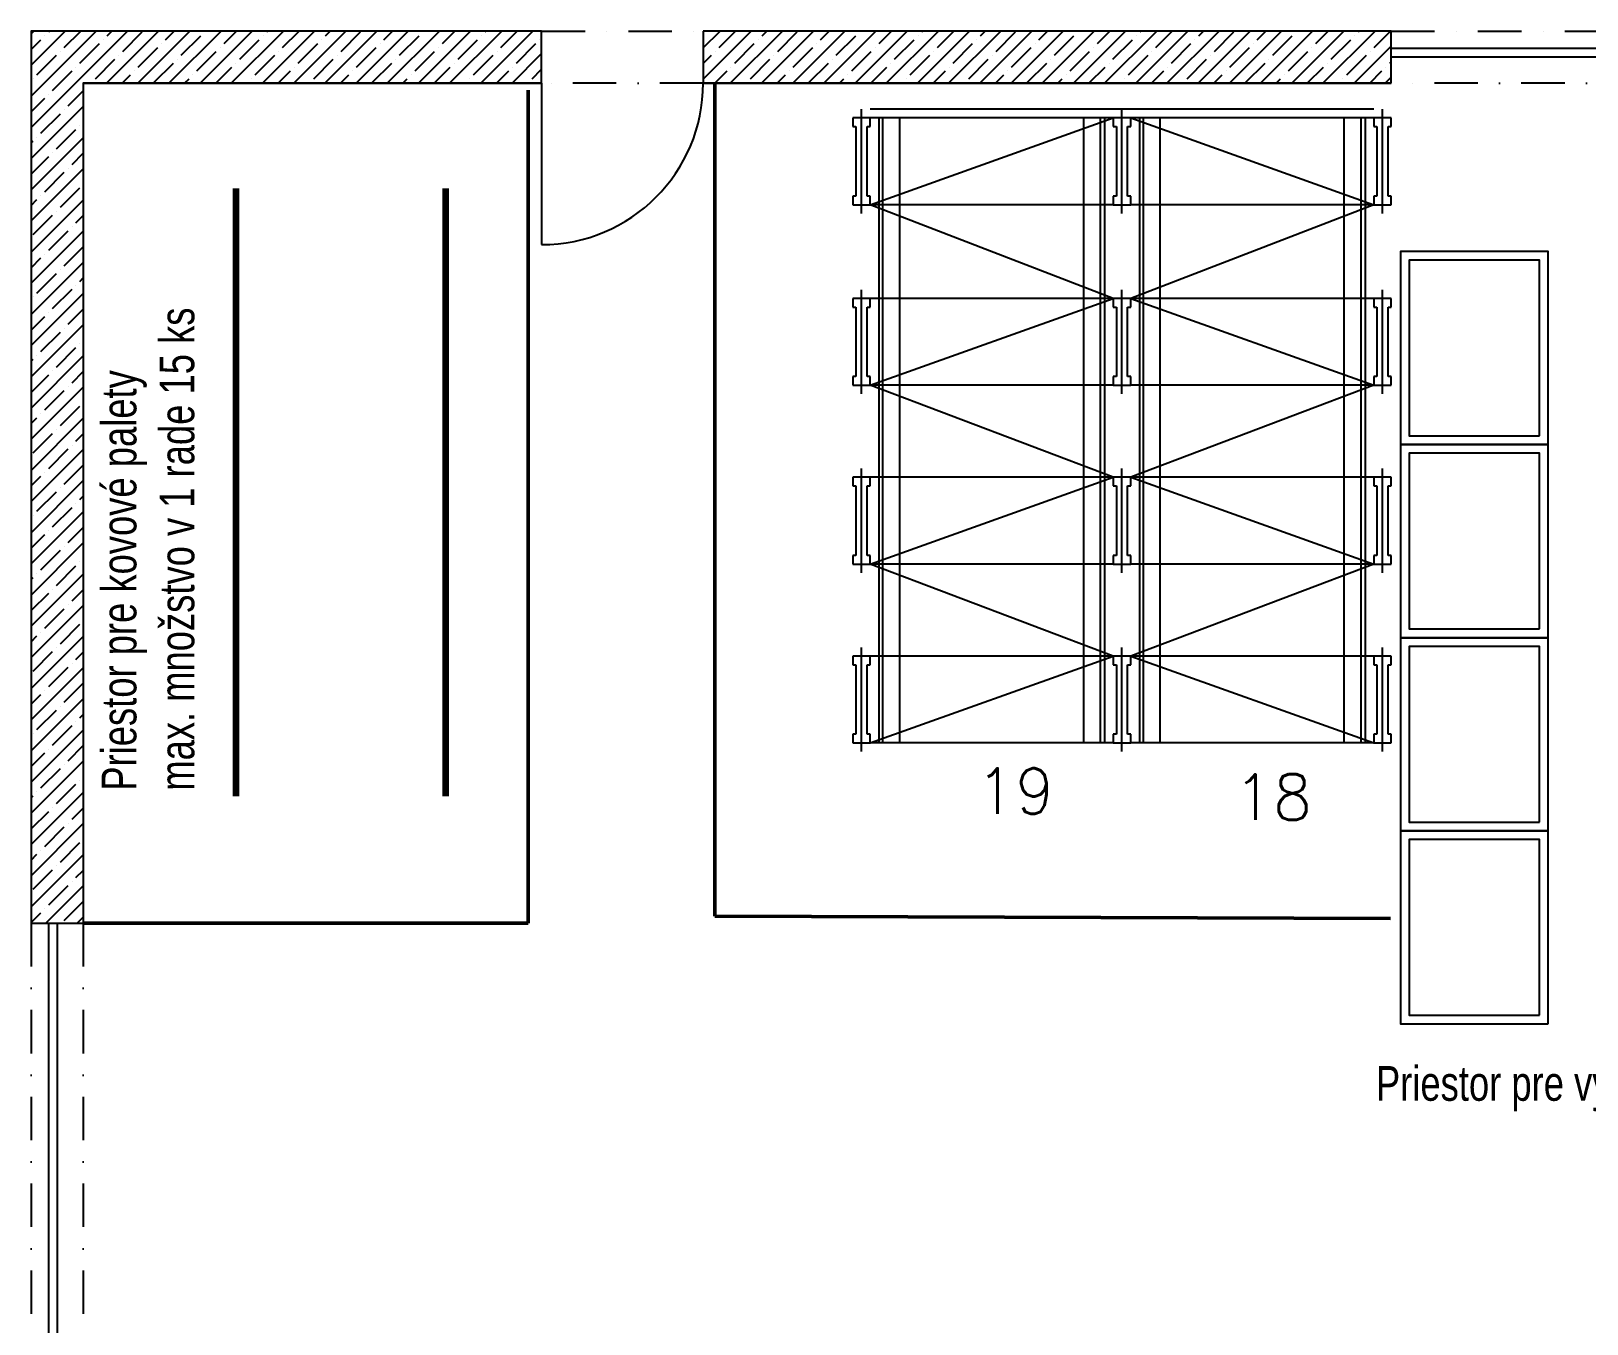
# Model space of a CAD drawing. Header units: millimetres. Extents: x -83 to 24392, y -301 to 14594.
# Drawn here: x -83 to 8876, y 7146 to 14594 of the extents above; entities that cross this region are included whole.
import ezdxf

# ---------------------------------------------------------------- set-up
doc = ezdxf.new("R2010")
doc.units = ezdxf.units.MM
doc.header["$LTSCALE"] = 0.5
doc.linetypes.add('MITTE', pattern=[2, 1.25, -0.25, 0.25, -0.25])
doc.linetypes.add('STRICHPUNKT', pattern=[1, 0.5, -0.25, 0, -0.25])
for name, color, linetype in [('ACHSEN', 2, 'MITTE'), ('DUENN', 3, 'Continuous'), ('P-2AA96A6E', 7, 'Continuous'), ('UMRISS035', 1, 'Continuous'), ('UMRISS050', 7, 'Continuous'), ('Z-SCHIENE', 2, 'Continuous')]:
    doc.layers.add(name, color=color, linetype=linetype)
doc.styles.get("Standard").update_dxf_attribs({"font": 'romans.shx', "width": 0.75})

# ---------------------------------------------------------------- blocks, each defined once
blk = doc.blocks.new('sklad OK')
at = {"color": 0}
for p, q in [((295.2269, 254.6219), (295.2429, 254.6379)), ((295.2269, 254.4423), (295.4225, 254.6379)), ((295.2269, 254.2627), (295.6021, 254.6379)), ((295.2269, 254.0831), (295.7817, 254.6379)), ((295.328, 254.6331), (295.3327, 254.6379)), ((295.4178, 254.5433), (295.5123, 254.6379)), ((295.6613, 254.3379), (295.9613, 254.6379)), ((295.6647, 254.6107), (295.6919, 254.6379)), ((295.7545, 254.5209), (295.8668, 254.6331)), ((295.8409, 254.3379), (296.1409, 254.6379)), ((296.0015, 254.5882), (296.0511, 254.6379)), ((296.0205, 254.3379), (296.3205, 254.6379)), ((296.2001, 254.3379), (296.5001, 254.6379)), ((296.226, 254.6331), (296.226, 254.6331)), ((296.3382, 254.5658), (296.4103, 254.6379)), ((296.3798, 254.3379), (296.6798, 254.6379)), ((296.5594, 254.3379), (296.8594, 254.6379)), ((296.5852, 254.6331), (296.59, 254.6379)), ((296.675, 254.5433), (296.7696, 254.6379)), ((296.739, 254.3379), (297.039, 254.6379)), ((296.9186, 254.3379), (297.2186, 254.6379)), ((296.922, 254.6107), (296.9492, 254.6379)), ((297.0118, 254.5209), (297.124, 254.6331)), ((297.0982, 254.3379), (297.3982, 254.6379)), ((297.2587, 254.5882), (297.3084, 254.6379)), ((297.2778, 254.3379), (297.5778, 254.6379)), ((297.4574, 254.3379), (297.7574, 254.6379)), ((297.4832, 254.6331), (297.4832, 254.6331)), ((297.5955, 254.5658), (297.6676, 254.6379)), ((297.637, 254.3379), (297.937, 254.6379)), ((297.8166, 254.3379), (298.1166, 254.6379)), ((297.8424, 254.6331), (297.8472, 254.6379)), ((297.9322, 254.5433), (298.0268, 254.6379)), ((298.1669, 254.3379), (298.1669, 254.6379)), ((299.0969, 254.6379), (299.0969, 254.3379)), ((299.0969, 254.5406), (299.1942, 254.6379)), ((299.0969, 254.361), (299.3738, 254.6379)), ((299.0997, 254.6331), (299.1044, 254.6379)), ((299.1895, 254.5433), (299.284, 254.6379)), ((299.2534, 254.3379), (299.5534, 254.6379)), ((299.433, 254.3379), (299.733, 254.6379)), ((299.4364, 254.6107), (299.4636, 254.6379)), ((299.5262, 254.5209), (299.6385, 254.6331)), ((299.6126, 254.3379), (299.9126, 254.6379)), ((299.7732, 254.5882), (299.8228, 254.6379)), ((299.7922, 254.3379), (300.0922, 254.6379)), ((299.9719, 254.3379), (300.2719, 254.6379)), ((299.9977, 254.6331), (299.9977, 254.6331)), ((300.11, 254.5658), (300.1821, 254.6379)), ((300.1515, 254.3379), (300.4515, 254.6379)), ((300.3311, 254.3379), (300.6311, 254.6379)), ((300.3569, 254.6331), (300.3617, 254.6379)), ((300.4467, 254.5433), (300.5413, 254.6379)), ((300.5107, 254.3379), (300.8107, 254.6379)), ((300.6903, 254.3379), (300.9903, 254.6379)), ((300.6937, 254.6107), (300.7209, 254.6379)), ((300.7835, 254.5209), (300.8957, 254.6331)), ((300.8699, 254.3379), (301.1699, 254.6379)), ((301.0304, 254.5882), (301.0801, 254.6379)), ((301.0495, 254.3379), (301.3495, 254.6379)), ((301.2291, 254.3379), (301.5291, 254.6379)), ((301.2549, 254.6331), (301.2549, 254.6331)), ((301.3672, 254.5658), (301.4393, 254.6379)), ((301.4087, 254.3379), (301.7087, 254.6379)), ((301.5883, 254.3379), (301.8883, 254.6379)), ((301.6141, 254.6331), (301.6189, 254.6379)), ((301.704, 254.5433), (301.7985, 254.6379)), ((301.7679, 254.3379), (302.0679, 254.6379)), ((301.9475, 254.3379), (302.2475, 254.6379)), ((301.9509, 254.6107), (301.9781, 254.6379)), ((302.0407, 254.5209), (302.153, 254.6331)), ((302.1271, 254.3379), (302.4271, 254.6379)), ((302.2877, 254.5882), (302.3373, 254.6379)), ((302.3067, 254.3379), (302.6067, 254.6379)), ((302.4863, 254.3379), (302.7863, 254.6379)), ((302.5122, 254.6331), (302.5122, 254.6331)), ((302.6244, 254.5658), (302.6965, 254.6379)), ((302.6659, 254.3379), (302.9659, 254.6379)), ((302.8714, 254.6331), (302.8761, 254.6379)), ((302.9612, 254.5433), (303.0557, 254.6379)), ((303.0589, 254.3379), (303.0589, 254.6379)), ((295.2269, 254.5321), (295.2831, 254.5882)), ((295.3055, 254.6107), (295.3055, 254.6107)), ((295.5076, 254.4535), (295.6198, 254.5658)), ((295.6423, 254.5882), (295.6423, 254.5882)), ((295.8443, 254.4311), (295.9566, 254.5433)), ((295.979, 254.5658), (295.979, 254.5658)), ((296.0913, 254.4984), (296.2035, 254.6107)), ((296.3158, 254.5433), (296.3158, 254.5433)), ((296.4281, 254.476), (296.5403, 254.5882)), ((296.5628, 254.6107), (296.5628, 254.6107)), ((296.7648, 254.4535), (296.8771, 254.5658)), ((296.8995, 254.5882), (296.8995, 254.5882)), ((297.1016, 254.4311), (297.2138, 254.5433)), ((297.2363, 254.5658), (297.2363, 254.5658)), ((297.3485, 254.4984), (297.4608, 254.6107)), ((297.573, 254.5433), (297.573, 254.5433)), ((297.6853, 254.476), (297.7975, 254.5882)), ((297.82, 254.6107), (297.82, 254.6107)), ((298.022, 254.4535), (298.1343, 254.5658)), ((298.1567, 254.5882), (298.1567, 254.5882)), ((299.2793, 254.4535), (299.3915, 254.5658)), ((299.414, 254.5882), (299.414, 254.5882)), ((299.616, 254.4311), (299.7283, 254.5433)), ((299.7507, 254.5658), (299.7507, 254.5658)), ((299.863, 254.4984), (299.9753, 254.6107)), ((300.0875, 254.5433), (300.0875, 254.5433)), ((300.1998, 254.476), (300.312, 254.5882)), ((300.3345, 254.6107), (300.3345, 254.6107)), ((300.5365, 254.4535), (300.6488, 254.5658)), ((300.6712, 254.5882), (300.6712, 254.5882)), ((300.8733, 254.4311), (300.9855, 254.5433)), ((301.008, 254.5658), (301.008, 254.5658)), ((301.1202, 254.4984), (301.2325, 254.6107)), ((301.3447, 254.5433), (301.3447, 254.5433)), ((301.457, 254.476), (301.5692, 254.5882)), ((301.5917, 254.6107), (301.5917, 254.6107)), ((301.7938, 254.4535), (301.906, 254.5658)), ((301.9285, 254.5882), (301.9285, 254.5882)), ((302.1305, 254.4311), (302.2428, 254.5433)), ((302.2652, 254.5658), (302.2652, 254.5658)), ((302.3775, 254.4984), (302.4897, 254.6107)), ((302.602, 254.5433), (302.602, 254.5433)), ((302.7142, 254.476), (302.8265, 254.5882)), ((302.8455, 254.3379), (303.0589, 254.5513)), ((302.8489, 254.6107), (302.8489, 254.6107)), ((306.0589, 254.5379), (303.0589, 254.5379)), ((295.2606, 254.3862), (295.3729, 254.4984)), ((295.3953, 254.5209), (295.3953, 254.5209)), ((295.5974, 254.3637), (295.7096, 254.476)), ((295.7321, 254.4984), (295.7321, 254.4984)), ((295.9341, 254.3413), (296.0464, 254.4535)), ((296.0688, 254.476), (296.0688, 254.476)), ((296.1811, 254.4086), (296.2933, 254.5209)), ((296.4056, 254.4535), (296.4056, 254.4535)), ((296.5179, 254.3862), (296.6301, 254.4984)), ((296.6526, 254.5209), (296.6526, 254.5209)), ((296.8546, 254.3637), (296.9669, 254.476)), ((296.9893, 254.4984), (296.9893, 254.4984)), ((297.1914, 254.3413), (297.3036, 254.4535)), ((297.3261, 254.476), (297.3261, 254.476)), ((297.4383, 254.4086), (297.5506, 254.5209)), ((297.6628, 254.4535), (297.6628, 254.4535)), ((297.7751, 254.3862), (297.8873, 254.4984)), ((297.9098, 254.5209), (297.9098, 254.5209)), ((297.9962, 254.3379), (298.1669, 254.5086)), ((299.0969, 254.4508), (299.1446, 254.4984)), ((299.167, 254.5209), (299.167, 254.5209)), ((299.3691, 254.3637), (299.4813, 254.476)), ((299.5038, 254.4984), (299.5038, 254.4984)), ((299.7058, 254.3413), (299.8181, 254.4535)), ((299.8405, 254.476), (299.8405, 254.476)), ((299.9528, 254.4086), (300.0651, 254.5209)), ((300.1773, 254.4535), (300.1773, 254.4535)), ((300.2896, 254.3862), (300.4018, 254.4984)), ((300.4243, 254.5209), (300.4243, 254.5209)), ((300.6263, 254.3637), (300.7386, 254.476)), ((300.761, 254.4984), (300.761, 254.4984)), ((300.9631, 254.3413), (301.0753, 254.4535)), ((301.0978, 254.476), (301.0978, 254.476)), ((301.21, 254.4086), (301.3223, 254.5209)), ((301.4345, 254.4535), (301.4345, 254.4535)), ((301.5468, 254.3862), (301.659, 254.4984)), ((301.6815, 254.5209), (301.6815, 254.5209)), ((301.8836, 254.3637), (301.9958, 254.476)), ((302.0183, 254.4984), (302.0183, 254.4984)), ((302.2203, 254.3413), (302.3326, 254.4535)), ((302.355, 254.476), (302.355, 254.476)), ((302.4673, 254.4086), (302.5795, 254.5209)), ((302.6918, 254.4535), (302.6918, 254.4535)), ((302.804, 254.3862), (302.9163, 254.4984)), ((302.9387, 254.5209), (302.9387, 254.5209)), ((303.051, 254.4535), (303.0589, 254.4615)), ((306.0589, 254.4879), (303.0589, 254.4879)), ((295.2382, 254.3637), (295.2382, 254.3637)), ((295.3504, 254.2964), (295.4627, 254.4086)), ((295.4851, 254.4311), (295.4851, 254.4311)), ((295.7511, 254.3379), (295.7994, 254.3862)), ((295.8219, 254.4086), (295.8219, 254.4086)), ((296.1103, 254.3379), (296.1362, 254.3637)), ((296.1586, 254.3862), (296.1586, 254.3862)), ((296.29, 254.3379), (296.3831, 254.4311)), ((296.4954, 254.3637), (296.4954, 254.3637)), ((296.6492, 254.3379), (296.7199, 254.4086)), ((296.7424, 254.4311), (296.7424, 254.4311)), ((297.0084, 254.3379), (297.0567, 254.3862)), ((297.0791, 254.4086), (297.0791, 254.4086)), ((297.3676, 254.3379), (297.3934, 254.3637)), ((297.4159, 254.3862), (297.4159, 254.3862)), ((297.5472, 254.3379), (297.6404, 254.4311)), ((297.7526, 254.3637), (297.7526, 254.3637)), ((297.9064, 254.3379), (297.9771, 254.4086)), ((297.9996, 254.4311), (297.9996, 254.4311)), ((298.1118, 254.3637), (298.1669, 254.4188)), ((299.1636, 254.3379), (299.2344, 254.4086)), ((299.2568, 254.4311), (299.2568, 254.4311)), ((299.5228, 254.3379), (299.5711, 254.3862)), ((299.5936, 254.4086), (299.5936, 254.4086)), ((299.8821, 254.3379), (299.9079, 254.3637)), ((299.9304, 254.3862), (299.9304, 254.3862)), ((300.0617, 254.3379), (300.1549, 254.4311)), ((300.2671, 254.3637), (300.2671, 254.3637)), ((300.4209, 254.3379), (300.4916, 254.4086)), ((300.5141, 254.4311), (300.5141, 254.4311)), ((300.7801, 254.3379), (300.8284, 254.3862)), ((300.8508, 254.4086), (300.8508, 254.4086)), ((301.1393, 254.3379), (301.1651, 254.3637)), ((301.1876, 254.3862), (301.1876, 254.3862)), ((301.3189, 254.3379), (301.4121, 254.4311)), ((301.5243, 254.3637), (301.5243, 254.3637)), ((301.6781, 254.3379), (301.7489, 254.4086)), ((301.7713, 254.4311), (301.7713, 254.4311)), ((302.0373, 254.3379), (302.0856, 254.3862)), ((302.1081, 254.4086), (302.1081, 254.4086)), ((302.3965, 254.3379), (302.4224, 254.3637)), ((302.4448, 254.3862), (302.4448, 254.3862)), ((302.5761, 254.3379), (302.6693, 254.4311)), ((302.7816, 254.3637), (302.7816, 254.3637)), ((302.9353, 254.3379), (303.0061, 254.4086)), ((303.0251, 254.3379), (303.0589, 254.3717)), ((303.0285, 254.4311), (303.0285, 254.4311)), ((295.328, 254.2739), (295.328, 254.2739)), ((295.4402, 254.2066), (295.5269, 254.2933)), ((295.5269, 254.3379), (298.1669, 254.3379)), ((295.5269, 254.3379), (295.5269, 249.6379)), ((295.5749, 254.3413), (295.5749, 254.3413)), ((296.4696, 254.3379), (296.473, 254.3413)), ((296.8322, 254.3413), (296.8322, 254.3413)), ((297.7268, 254.3379), (297.7302, 254.3413)), ((298.0894, 254.3413), (298.0894, 254.3413)), ((298.1669, 254.3379), (298.1669, 253.4079)), ((299.0969, 254.3379), (303.0589, 254.3379)), ((299.3466, 254.3413), (299.3466, 254.3413)), ((300.2413, 254.3379), (300.2447, 254.3413)), ((300.6039, 254.3413), (300.6039, 254.3413)), ((301.4985, 254.3379), (301.5019, 254.3413)), ((301.8611, 254.3413), (301.8611, 254.3413)), ((302.7557, 254.3379), (302.7591, 254.3413)), ((295.2269, 254.1729), (295.3055, 254.2515)), ((295.2269, 253.9035), (295.5269, 254.2035)), ((295.4178, 254.1841), (295.4178, 254.1841)), ((302.9589, 254.1879), (300.0589, 254.1879)), ((295.2831, 254.0494), (295.3953, 254.1617)), ((295.5076, 254.0943), (295.5076, 254.0943)), ((300.0589, 253.6379), (301.4589, 254.1379)), ((301.5589, 254.1379), (302.9589, 253.6379)), ((295.2269, 253.7239), (295.5269, 254.0239)), ((295.2269, 253.9933), (295.2382, 254.0045)), ((295.2606, 254.027), (295.2606, 254.027)), ((295.3729, 253.9596), (295.4851, 254.0719)), ((295.2269, 253.8137), (295.328, 253.9147)), ((295.3504, 253.9372), (295.3504, 253.9372)), ((295.4627, 253.8698), (295.5269, 253.9341)), ((295.2269, 253.5443), (295.5269, 253.8443)), ((295.3055, 253.7126), (295.4178, 253.8249)), ((295.4402, 253.8473), (295.4402, 253.8473)), ((295.3953, 253.6228), (295.5076, 253.7351)), ((295.2269, 253.6341), (295.2606, 253.6677)), ((295.2269, 253.3646), (295.5269, 253.6646)), ((295.2831, 253.6902), (295.2831, 253.6902)), ((301.4589, 253.0979), (300.0589, 253.6379)), ((302.9589, 253.6379), (301.5589, 253.0979)), ((295.2382, 253.4657), (295.3504, 253.5779)), ((295.3729, 253.6004), (295.3729, 253.6004)), ((295.4851, 253.533), (295.5269, 253.5748)), ((295.2269, 253.185), (295.5269, 253.485)), ((295.328, 253.3759), (295.4402, 253.4881)), ((295.4627, 253.5106), (295.4627, 253.5106)), ((295.4178, 253.2861), (295.5269, 253.3952)), ((295.2269, 253.2748), (295.2831, 253.331)), ((295.2269, 253.0054), (295.5269, 253.3054)), ((295.3055, 253.3534), (295.3055, 253.3534)), ((295.2606, 253.1289), (295.3729, 253.2412)), ((295.3953, 253.2636), (295.3953, 253.2636)), ((295.5076, 253.1963), (295.5269, 253.2156)), ((295.2269, 252.8258), (295.5269, 253.1258)), ((295.2382, 253.1065), (295.2382, 253.1065)), ((295.3504, 253.0391), (295.4627, 253.1514)), ((295.4851, 253.1738), (295.4851, 253.1738)), ((300.0589, 252.5979), (301.4589, 253.0979)), ((301.5589, 253.0979), (302.9589, 252.5979)), ((295.328, 253.0167), (295.328, 253.0167)), ((295.4402, 252.9493), (295.5269, 253.036)), ((295.2269, 252.9156), (295.3055, 252.9942)), ((295.2269, 252.6462), (295.5269, 252.9462)), ((295.4178, 252.9269), (295.4178, 252.9269)), ((295.2831, 252.7922), (295.3953, 252.9044)), ((295.5076, 252.8371), (295.5076, 252.8371)), ((295.2269, 252.4666), (295.5269, 252.7666)), ((295.2269, 252.736), (295.2382, 252.7473)), ((295.2606, 252.7697), (295.2606, 252.7697)), ((295.3729, 252.7024), (295.4851, 252.8146)), ((295.2269, 252.5564), (295.328, 252.6575)), ((295.3504, 252.6799), (295.3504, 252.6799)), ((295.4627, 252.6126), (295.5269, 252.6768)), ((295.2269, 252.287), (295.5269, 252.587)), ((295.3055, 252.4554), (295.4178, 252.5677)), ((295.4402, 252.5901), (295.4402, 252.5901)), ((301.4589, 252.0679), (300.0589, 252.5979)), ((302.9589, 252.5979), (301.5589, 252.0679)), ((295.3953, 252.3656), (295.5076, 252.4779)), ((295.2269, 252.3768), (295.2606, 252.4105)), ((295.2269, 252.1074), (295.5269, 252.4074)), ((295.2831, 252.433), (295.2831, 252.433)), ((295.2382, 252.2085), (295.3504, 252.3207)), ((295.3729, 252.3432), (295.3729, 252.3432)), ((295.4851, 252.2758), (295.5269, 252.3176)), ((295.2269, 251.9278), (295.5269, 252.2278)), ((295.328, 252.1186), (295.4402, 252.2309)), ((295.4627, 252.2534), (295.4627, 252.2534)), ((295.4178, 252.0288), (295.5269, 252.138)), ((295.2269, 252.0176), (295.2831, 252.0737)), ((295.2269, 251.7482), (295.5269, 252.0482)), ((295.3055, 252.0962), (295.3055, 252.0962)), ((300.0589, 251.5679), (301.4589, 252.0679)), ((301.5589, 252.0679), (302.9589, 251.5679)), ((295.2606, 251.8717), (295.3729, 251.9839)), ((295.3953, 252.0064), (295.3953, 252.0064)), ((295.5076, 251.939), (295.5269, 251.9584)), ((295.2269, 251.5686), (295.5269, 251.8686)), ((295.2382, 251.8492), (295.2382, 251.8492)), ((295.3504, 251.7819), (295.4627, 251.8941)), ((295.4851, 251.9166), (295.4851, 251.9166)), ((295.328, 251.7594), (295.328, 251.7594)), ((295.4402, 251.6921), (295.5269, 251.7788)), ((295.2269, 251.6584), (295.3055, 251.737)), ((295.2269, 251.389), (295.5269, 251.689)), ((295.4178, 251.6696), (295.4178, 251.6696)), ((295.2831, 251.5349), (295.3953, 251.6472)), ((295.5076, 251.5798), (295.5076, 251.5798)), ((295.2269, 251.2094), (295.5269, 251.5094)), ((295.2269, 251.4788), (295.2382, 251.49)), ((295.2606, 251.5125), (295.2606, 251.5125)), ((295.3729, 251.4451), (295.4851, 251.5574)), ((301.4589, 251.0379), (300.0589, 251.5679)), ((302.9589, 251.5679), (301.5589, 251.0379)), ((295.2269, 251.2992), (295.328, 251.4002)), ((295.3504, 251.4227), (295.3504, 251.4227)), ((295.4627, 251.3553), (295.5269, 251.4196)), ((295.2269, 251.0298), (295.5269, 251.3298)), ((295.3055, 251.1982), (295.4178, 251.3104)), ((295.4402, 251.3329), (295.4402, 251.3329)), ((295.3953, 251.1084), (295.5076, 251.2206)), ((295.2269, 251.1196), (295.2606, 251.1533)), ((295.2269, 250.8502), (295.5269, 251.1502)), ((295.2831, 251.1757), (295.2831, 251.1757)), ((295.2382, 250.9512), (295.3504, 251.0635)), ((295.3729, 251.0859), (295.3729, 251.0859)), ((295.4851, 251.0186), (295.5269, 251.0604)), ((300.0589, 250.5379), (301.4589, 251.0379)), ((301.5589, 251.0379), (302.9589, 250.5379)), ((295.2269, 250.6706), (295.5269, 250.9706)), ((295.328, 250.8614), (295.4402, 250.9737)), ((295.4627, 250.9961), (295.4627, 250.9961)), ((295.4178, 250.7716), (295.5269, 250.8808)), ((295.2269, 250.7604), (295.2831, 250.8165)), ((295.2269, 250.491), (295.5269, 250.791)), ((295.3055, 250.839), (295.3055, 250.839)), ((295.2606, 250.6145), (295.3729, 250.7267)), ((295.3953, 250.7492), (295.3953, 250.7492)), ((295.5076, 250.6818), (295.5269, 250.7012)), ((295.2269, 250.3114), (295.5269, 250.6114)), ((295.2382, 250.592), (295.2382, 250.592)), ((295.3504, 250.5247), (295.4627, 250.6369)), ((295.4851, 250.6594), (295.4851, 250.6594)), ((295.328, 250.5022), (295.328, 250.5022)), ((295.4402, 250.4349), (295.5269, 250.5216)), ((295.2269, 250.4012), (295.3055, 250.4798)), ((295.2269, 250.1318), (295.5269, 250.4318)), ((295.4178, 250.4124), (295.4178, 250.4124)), ((295.2831, 250.2777), (295.3953, 250.3899)), ((295.5076, 250.3226), (295.5076, 250.3226)), ((295.2269, 249.9521), (295.5269, 250.2521)), ((295.2269, 250.2216), (295.2382, 250.2328)), ((295.2606, 250.2552), (295.2606, 250.2552)), ((295.3729, 250.1879), (295.4851, 250.3001)), ((295.2269, 250.042), (295.328, 250.143)), ((295.3504, 250.1654), (295.3504, 250.1654)), ((295.4627, 250.0981), (295.5269, 250.1623)), ((295.2269, 249.7725), (295.5269, 250.0725)), ((295.3055, 249.9409), (295.4178, 250.0532)), ((295.4402, 250.0756), (295.4402, 250.0756)), ((295.3953, 249.8511), (295.5076, 249.9634)), ((295.2269, 249.8623), (295.2606, 249.896)), ((295.2269, 249.5929), (295.5269, 249.8929)), ((295.2831, 249.9185), (295.2831, 249.9185)), ((295.2382, 249.694), (295.3504, 249.8062)), ((295.3729, 249.8287), (295.3729, 249.8287)), ((295.4851, 249.7613), (295.5269, 249.8031)), ((295.3125, 249.4989), (295.5269, 249.7133)), ((295.328, 249.6042), (295.4402, 249.7164)), ((295.4627, 249.7389), (295.4627, 249.7389)), ((295.4178, 249.5144), (295.5269, 249.6235)), ((295.2269, 249.5031), (295.2831, 249.5593)), ((295.3055, 249.5817), (295.3055, 249.5817)), ((295.4921, 249.4989), (295.5269, 249.5337)), ((295.2269, 249.4989), (295.5269, 249.4989)), ((295.3269, 249.4989), (295.3269, 245.6429)), ((295.3769, 249.4989), (295.3769, 245.6429))]:
    blk.add_line(p, q, dxfattribs=at)
at = {"color": 0, "linetype": 'STRICHPUNKT'}
for p, q in [((298.1669, 254.6379), (299.0969, 254.6379)), ((303.0589, 254.6379), (306.0589, 254.6379)), ((299.0969, 254.3379), (298.1669, 254.3379)), ((306.0589, 254.3379), (303.0589, 254.3379)), ((295.2269, 249.4989), (295.2269, 245.6429)), ((295.5269, 249.4989), (295.5269, 245.6429))]:
    blk.add_line(p, q, dxfattribs=at)
at = {"color": 0}
for points in [[(298.1669, 254.6379), (295.2269, 254.6379), (295.2269, 249.4989)], [(303.0589, 254.6379), (299.0969, 254.6379)], [(298.1669, 254.3379), (295.5269, 254.3379), (295.5269, 249.4989)], [(303.0589, 254.3379), (299.0969, 254.3379)]]:
    blk.add_lwpolyline(points, dxfattribs=at)
blk.add_arc((298.1669, 254.3379), 0.93, 270, 0, dxfattribs=at)
at = {"layer": 'ACHSEN', "color": 0}
for p, q in [((300.0089, 253.5879), (300.0089, 254.1879)), ((300.0089, 253.5879), (300.0089, 254.1879)), ((300.0089, 253.5879), (300.0089, 254.1879)), ((300.0089, 253.5879), (300.0089, 254.1879)), ((301.5089, 253.5879), (301.5089, 254.1879)), ((301.5089, 253.5879), (301.5089, 254.1879)), ((301.5089, 253.5879), (301.5089, 254.1879)), ((301.5089, 253.5879), (301.5089, 254.1879)), ((303.0089, 253.5879), (303.0089, 254.1879)), ((303.0089, 253.5879), (303.0089, 254.1879)), ((300.0089, 252.5479), (300.0089, 253.1479)), ((300.0089, 252.5479), (300.0089, 253.1479)), ((300.0089, 252.5479), (300.0089, 253.1479)), ((300.0089, 252.5479), (300.0089, 253.1479)), ((301.5089, 252.5479), (301.5089, 253.1479)), ((301.5089, 252.5479), (301.5089, 253.1479)), ((301.5089, 252.5479), (301.5089, 253.1479)), ((301.5089, 252.5479), (301.5089, 253.1479)), ((303.0089, 252.5479), (303.0089, 253.1479)), ((303.0089, 252.5479), (303.0089, 253.1479)), ((300.0089, 251.5179), (300.0089, 252.1179)), ((300.0089, 251.5179), (300.0089, 252.1179)), ((300.0089, 251.5179), (300.0089, 252.1179)), ((300.0089, 251.5179), (300.0089, 252.1179)), ((301.5089, 251.5179), (301.5089, 252.1179)), ((301.5089, 251.5179), (301.5089, 252.1179)), ((301.5089, 251.5179), (301.5089, 252.1179)), ((301.5089, 251.5179), (301.5089, 252.1179)), ((303.0089, 251.5179), (303.0089, 252.1179)), ((303.0089, 251.5179), (303.0089, 252.1179)), ((300.0089, 250.4879), (300.0089, 251.0879)), ((300.0089, 250.4879), (300.0089, 251.0879)), ((300.0089, 250.4879), (300.0089, 251.0879)), ((300.0089, 250.4879), (300.0089, 251.0879)), ((301.5089, 250.4879), (301.5089, 251.0879)), ((301.5089, 250.4879), (301.5089, 251.0879)), ((301.5089, 250.4879), (301.5089, 251.0879)), ((301.5089, 250.4879), (301.5089, 251.0879)), ((303.0089, 250.4879), (303.0089, 251.0879)), ((303.0089, 250.4879), (303.0089, 251.0879)), ((303.0543, 249.5265), (303.0543, 249.5265))]:
    blk.add_line(p, q, dxfattribs=at)
at = {"layer": 'DUENN', "color": 0, "lineweight": 50}
for p, q in [((298.0902, 254.2976), (298.0902, 249.4989)), ((299.1636, 254.3379), (299.1636, 249.5391)), ((299.1636, 249.5391), (303.0543, 249.5265)), ((298.0902, 249.4989), (295.5269, 249.4989))]:
    blk.add_line(p, q, dxfattribs=at)
at = {"layer": 'DUENN', "color": 0, "lineweight": 90}
for p, q in [((296.4065, 253.7308), (296.4065, 250.2308)), ((297.6128, 253.7308), (297.6128, 250.2308))]:
    blk.add_line(p, q, dxfattribs=at)
at = {"layer": 'DUENN', "color": 0}
for points in [[(303.9629, 252.2556), (303.9629, 253.3676), (303.1129, 253.3676), (303.1129, 252.2556)], [(303.9129, 252.3056), (303.9129, 253.3176), (303.1629, 253.3176), (303.1629, 252.3056)], [(303.9629, 251.1436), (303.9629, 252.2556), (303.1129, 252.2556), (303.1129, 251.1436)], [(303.9129, 251.1936), (303.9129, 252.2056), (303.1629, 252.2056), (303.1629, 251.1936)], [(303.9629, 250.0316), (303.9629, 251.1436), (303.1129, 251.1436), (303.1129, 250.0316)], [(303.9129, 250.0816), (303.9129, 251.0936), (303.1629, 251.0936), (303.1629, 250.0816)], [(303.9629, 248.9196), (303.9629, 250.0316), (303.1129, 250.0316), (303.1129, 248.9196)], [(303.9129, 248.9696), (303.9129, 249.9816), (303.1629, 249.9816), (303.1629, 248.9696)]]:
    blk.add_lwpolyline(points, close=True, dxfattribs=at)
at = {"layer": 'UMRISS050', "color": 0}
for p, q in [((300.0589, 254.1379), (299.9589, 254.1379)), ((299.9589, 254.1379), (299.9589, 254.0879)), ((300.0589, 254.1379), (299.9589, 254.1379)), ((299.9589, 254.1379), (299.9589, 254.0879)), ((300.0589, 254.1379), (299.9589, 254.1379)), ((299.9589, 254.1379), (299.9589, 254.0879)), ((300.0589, 254.1379), (299.9589, 254.1379)), ((299.9589, 254.1379), (299.9589, 254.0879)), ((299.9589, 254.0879), (299.9764, 254.0879)), ((299.9589, 254.0879), (299.9764, 254.0879)), ((299.9589, 254.0879), (299.9764, 254.0879)), ((299.9589, 254.0879), (299.9764, 254.0879)), ((299.9764, 254.0879), (299.9764, 253.6879)), ((299.9764, 254.0879), (299.9764, 253.6879)), ((299.9764, 254.0879), (299.9764, 253.6879)), ((299.9764, 254.0879), (299.9764, 253.6879)), ((300.0414, 253.6879), (300.0414, 254.0879)), ((300.0414, 253.6879), (300.0414, 254.0879)), ((300.0414, 253.6879), (300.0414, 254.0879)), ((300.0414, 253.6879), (300.0414, 254.0879)), ((300.0414, 254.0879), (300.0589, 254.0879)), ((300.0414, 254.0879), (300.0589, 254.0879)), ((300.0414, 254.0879), (300.0589, 254.0879)), ((300.0414, 254.0879), (300.0589, 254.0879)), ((301.4589, 254.1379), (300.0589, 254.1379)), ((300.0589, 254.0879), (300.0589, 254.1379)), ((300.0589, 254.0879), (300.0589, 254.1379)), ((300.0589, 254.0879), (300.0589, 254.1379)), ((300.0589, 254.0879), (300.0589, 254.1379)), ((301.5589, 254.1379), (301.4589, 254.1379)), ((301.4589, 254.1379), (301.4589, 254.0879)), ((301.5589, 254.1379), (301.4589, 254.1379)), ((301.4589, 254.1379), (301.4589, 254.0879)), ((301.4589, 254.1379), (301.4589, 254.0879)), ((301.5589, 254.1379), (301.4589, 254.1379)), ((301.4589, 254.1379), (301.4589, 254.0879)), ((301.5589, 254.1379), (301.4589, 254.1379)), ((301.4589, 254.0879), (301.4764, 254.0879)), ((301.4589, 254.0879), (301.4764, 254.0879)), ((301.4589, 254.0879), (301.4764, 254.0879)), ((301.4589, 254.0879), (301.4764, 254.0879)), ((301.4764, 254.0879), (301.4764, 253.6879)), ((301.4764, 254.0879), (301.4764, 253.6879)), ((301.4764, 254.0879), (301.4764, 253.6879)), ((301.4764, 254.0879), (301.4764, 253.6879)), ((301.5414, 253.6879), (301.5414, 254.0879)), ((301.5414, 253.6879), (301.5414, 254.0879)), ((301.5414, 253.6879), (301.5414, 254.0879)), ((301.5414, 253.6879), (301.5414, 254.0879)), ((301.5414, 254.0879), (301.5589, 254.0879)), ((301.5414, 254.0879), (301.5589, 254.0879)), ((301.5414, 254.0879), (301.5589, 254.0879)), ((301.5414, 254.0879), (301.5589, 254.0879)), ((302.9589, 254.1379), (301.5589, 254.1379)), ((301.5589, 254.0879), (301.5589, 254.1379)), ((301.5589, 254.0879), (301.5589, 254.1379)), ((301.5589, 254.0879), (301.5589, 254.1379)), ((301.5589, 254.0879), (301.5589, 254.1379)), ((302.9589, 254.1379), (302.9589, 254.0879)), ((303.0589, 254.1379), (302.9589, 254.1379)), ((302.9589, 254.1379), (302.9589, 254.0879)), ((303.0589, 254.1379), (302.9589, 254.1379)), ((302.9589, 254.0879), (302.9764, 254.0879)), ((302.9589, 254.0879), (302.9764, 254.0879)), ((302.9764, 254.0879), (302.9764, 253.6879)), ((302.9764, 254.0879), (302.9764, 253.6879)), ((303.0414, 253.6879), (303.0414, 254.0879)), ((303.0414, 253.6879), (303.0414, 254.0879)), ((303.0414, 254.0879), (303.0589, 254.0879)), ((303.0414, 254.0879), (303.0589, 254.0879)), ((303.0589, 254.0879), (303.0589, 254.1379)), ((303.0589, 254.0879), (303.0589, 254.1379)), ((299.9764, 253.6879), (299.9589, 253.6879)), ((299.9764, 253.6879), (299.9589, 253.6879)), ((299.9589, 253.6879), (299.9589, 253.6379)), ((299.9589, 253.6879), (299.9589, 253.6379)), ((299.9764, 253.6879), (299.9589, 253.6879)), ((299.9764, 253.6879), (299.9589, 253.6879)), ((299.9589, 253.6879), (299.9589, 253.6379)), ((299.9589, 253.6879), (299.9589, 253.6379)), ((299.9589, 253.6379), (299.9589, 253.6379)), ((299.9589, 253.6379), (300.0589, 253.6379)), ((299.9589, 253.6379), (299.9589, 253.6379)), ((299.9589, 253.6379), (300.0589, 253.6379)), ((299.9589, 253.6379), (299.9589, 253.6379)), ((299.9589, 253.6379), (300.0589, 253.6379)), ((299.9589, 253.6379), (299.9589, 253.6379)), ((299.9589, 253.6379), (300.0589, 253.6379)), ((300.0589, 253.6879), (300.0414, 253.6879)), ((300.0589, 253.6879), (300.0414, 253.6879)), ((300.0589, 253.6879), (300.0414, 253.6879)), ((300.0589, 253.6879), (300.0414, 253.6879)), ((300.0589, 253.6379), (300.0589, 253.6879)), ((300.0589, 253.6379), (300.0589, 253.6879)), ((300.0589, 253.6379), (300.0589, 253.6879)), ((300.0589, 253.6379), (300.0589, 253.6879)), ((301.4589, 253.6379), (300.0589, 253.6379)), ((301.4764, 253.6879), (301.4589, 253.6879)), ((301.4764, 253.6879), (301.4589, 253.6879)), ((301.4589, 253.6879), (301.4589, 253.6379)), ((301.4589, 253.6879), (301.4589, 253.6379)), ((301.4589, 253.6879), (301.4589, 253.6379)), ((301.4589, 253.6879), (301.4589, 253.6379)), ((301.4764, 253.6879), (301.4589, 253.6879)), ((301.4764, 253.6879), (301.4589, 253.6879)), ((301.4589, 253.6379), (301.4589, 253.6379)), ((301.4589, 253.6379), (301.5589, 253.6379)), ((301.4589, 253.6379), (301.4589, 253.6379)), ((301.4589, 253.6379), (301.5589, 253.6379)), ((301.4589, 253.6379), (301.5589, 253.6379)), ((301.4589, 253.6379), (301.4589, 253.6379)), ((301.4589, 253.6379), (301.5589, 253.6379)), ((301.4589, 253.6379), (301.4589, 253.6379)), ((301.5589, 253.6879), (301.5414, 253.6879)), ((301.5589, 253.6879), (301.5414, 253.6879)), ((301.5589, 253.6879), (301.5414, 253.6879)), ((301.5589, 253.6879), (301.5414, 253.6879)), ((301.5589, 253.6379), (301.5589, 253.6879)), ((301.5589, 253.6379), (301.5589, 253.6879)), ((301.5589, 253.6379), (301.5589, 253.6879)), ((301.5589, 253.6379), (301.5589, 253.6879)), ((302.9589, 253.6379), (301.5589, 253.6379)), ((302.9589, 253.6879), (302.9589, 253.6379)), ((302.9589, 253.6879), (302.9589, 253.6379)), ((302.9764, 253.6879), (302.9589, 253.6879)), ((302.9764, 253.6879), (302.9589, 253.6879)), ((302.9589, 253.6379), (303.0589, 253.6379)), ((302.9589, 253.6379), (302.9589, 253.6379)), ((302.9589, 253.6379), (303.0589, 253.6379)), ((302.9589, 253.6379), (302.9589, 253.6379)), ((303.0589, 253.6879), (303.0414, 253.6879)), ((303.0589, 253.6879), (303.0414, 253.6879)), ((303.0589, 253.6379), (303.0589, 253.6879)), ((303.0589, 253.6379), (303.0589, 253.6879)), ((299.9589, 253.0979), (299.9589, 253.0479)), ((299.9589, 253.0979), (299.9589, 253.0479)), ((300.0589, 253.0979), (299.9589, 253.0979)), ((300.0589, 253.0979), (299.9589, 253.0979)), ((299.9589, 253.0979), (299.9589, 253.0479)), ((299.9589, 253.0979), (299.9589, 253.0479)), ((300.0589, 253.0979), (299.9589, 253.0979)), ((300.0589, 253.0979), (299.9589, 253.0979)), ((301.4589, 253.0979), (300.0589, 253.0979)), ((300.0589, 253.0479), (300.0589, 253.0979)), ((300.0589, 253.0479), (300.0589, 253.0979)), ((300.0589, 253.0479), (300.0589, 253.0979)), ((300.0589, 253.0479), (300.0589, 253.0979)), ((301.5439, 253.0979), (300.1439, 253.0979)), ((301.4589, 253.0979), (301.4589, 253.0479)), ((301.4589, 253.0979), (301.4589, 253.0479)), ((301.5589, 253.0979), (301.4589, 253.0979)), ((301.5589, 253.0979), (301.4589, 253.0979)), ((301.5589, 253.0979), (301.4589, 253.0979)), ((301.5589, 253.0979), (301.4589, 253.0979)), ((301.4589, 253.0979), (301.4589, 253.0479)), ((301.4589, 253.0979), (301.4589, 253.0479)), ((302.9589, 253.0979), (301.5589, 253.0979)), ((301.5589, 253.0479), (301.5589, 253.0979)), ((301.5589, 253.0479), (301.5589, 253.0979)), ((301.5589, 253.0479), (301.5589, 253.0979)), ((301.5589, 253.0479), (301.5589, 253.0979)), ((303.0439, 253.0979), (301.6439, 253.0979)), ((303.0589, 253.0979), (302.9589, 253.0979)), ((303.0589, 253.0979), (302.9589, 253.0979)), ((302.9589, 253.0979), (302.9589, 253.0479)), ((302.9589, 253.0979), (302.9589, 253.0479)), ((303.0589, 253.0479), (303.0589, 253.0979)), ((303.0589, 253.0479), (303.0589, 253.0979)), ((299.9589, 253.0479), (299.9764, 253.0479)), ((299.9589, 253.0479), (299.9764, 253.0479)), ((299.9589, 253.0479), (299.9764, 253.0479)), ((299.9589, 253.0479), (299.9764, 253.0479)), ((299.9764, 253.0479), (299.9764, 252.6479)), ((299.9764, 253.0479), (299.9764, 252.6479)), ((299.9764, 253.0479), (299.9764, 252.6479)), ((299.9764, 253.0479), (299.9764, 252.6479)), ((300.0414, 253.0479), (300.0589, 253.0479)), ((300.0414, 253.0479), (300.0589, 253.0479)), ((300.0414, 253.0479), (300.0589, 253.0479)), ((300.0414, 253.0479), (300.0589, 253.0479)), ((300.0414, 252.6479), (300.0414, 253.0479)), ((300.0414, 252.6479), (300.0414, 253.0479)), ((300.0414, 252.6479), (300.0414, 253.0479)), ((300.0414, 252.6479), (300.0414, 253.0479)), ((301.4589, 253.0479), (301.4764, 253.0479)), ((301.4589, 253.0479), (301.4764, 253.0479)), ((301.4589, 253.0479), (301.4764, 253.0479)), ((301.4589, 253.0479), (301.4764, 253.0479)), ((301.4764, 253.0479), (301.4764, 252.6479)), ((301.4764, 253.0479), (301.4764, 252.6479)), ((301.4764, 253.0479), (301.4764, 252.6479)), ((301.4764, 253.0479), (301.4764, 252.6479)), ((301.5414, 253.0479), (301.5589, 253.0479)), ((301.5414, 253.0479), (301.5589, 253.0479)), ((301.5414, 253.0479), (301.5589, 253.0479)), ((301.5414, 253.0479), (301.5589, 253.0479)), ((301.5414, 252.6479), (301.5414, 253.0479)), ((301.5414, 252.6479), (301.5414, 253.0479)), ((301.5414, 252.6479), (301.5414, 253.0479)), ((301.5414, 252.6479), (301.5414, 253.0479)), ((302.9589, 253.0479), (302.9764, 253.0479)), ((302.9589, 253.0479), (302.9764, 253.0479)), ((302.9764, 253.0479), (302.9764, 252.6479)), ((302.9764, 253.0479), (302.9764, 252.6479)), ((303.0414, 253.0479), (303.0589, 253.0479)), ((303.0414, 253.0479), (303.0589, 253.0479)), ((303.0414, 252.6479), (303.0414, 253.0479)), ((303.0414, 252.6479), (303.0414, 253.0479)), ((299.9764, 252.6479), (299.9589, 252.6479)), ((299.9589, 252.6479), (299.9589, 252.5979)), ((299.9589, 252.6479), (299.9589, 252.5979)), ((299.9764, 252.6479), (299.9589, 252.6479)), ((299.9764, 252.6479), (299.9589, 252.6479)), ((299.9589, 252.6479), (299.9589, 252.5979)), ((299.9589, 252.6479), (299.9589, 252.5979)), ((299.9764, 252.6479), (299.9589, 252.6479)), ((299.9589, 252.5979), (299.9589, 252.5979)), ((299.9589, 252.5979), (300.0589, 252.5979)), ((299.9589, 252.5979), (299.9589, 252.5979)), ((299.9589, 252.5979), (300.0589, 252.5979)), ((299.9589, 252.5979), (299.9589, 252.5979)), ((299.9589, 252.5979), (300.0589, 252.5979)), ((299.9589, 252.5979), (299.9589, 252.5979)), ((299.9589, 252.5979), (300.0589, 252.5979)), ((300.0589, 252.6479), (300.0414, 252.6479)), ((300.0589, 252.6479), (300.0414, 252.6479)), ((300.0589, 252.6479), (300.0414, 252.6479)), ((300.0589, 252.6479), (300.0414, 252.6479)), ((300.0589, 252.5979), (300.0589, 252.6479)), ((300.0589, 252.5979), (300.0589, 252.6479)), ((300.0589, 252.5979), (300.0589, 252.6479)), ((300.0589, 252.5979), (300.0589, 252.6479)), ((301.4589, 252.5979), (300.0589, 252.5979)), ((301.4764, 252.6479), (301.4589, 252.6479)), ((301.4589, 252.6479), (301.4589, 252.5979)), ((301.4589, 252.6479), (301.4589, 252.5979)), ((301.4764, 252.6479), (301.4589, 252.6479)), ((301.4764, 252.6479), (301.4589, 252.6479)), ((301.4589, 252.6479), (301.4589, 252.5979)), ((301.4589, 252.6479), (301.4589, 252.5979)), ((301.4764, 252.6479), (301.4589, 252.6479)), ((301.4589, 252.5979), (301.4589, 252.5979)), ((301.4589, 252.5979), (301.5589, 252.5979)), ((301.4589, 252.5979), (301.4589, 252.5979)), ((301.4589, 252.5979), (301.5589, 252.5979)), ((301.4589, 252.5979), (301.5589, 252.5979)), ((301.4589, 252.5979), (301.4589, 252.5979)), ((301.4589, 252.5979), (301.5589, 252.5979)), ((301.4589, 252.5979), (301.4589, 252.5979)), ((301.5589, 252.6479), (301.5414, 252.6479)), ((301.5589, 252.6479), (301.5414, 252.6479)), ((301.5589, 252.6479), (301.5414, 252.6479)), ((301.5589, 252.6479), (301.5414, 252.6479)), ((301.5589, 252.5979), (301.5589, 252.6479)), ((301.5589, 252.5979), (301.5589, 252.6479)), ((301.5589, 252.5979), (301.5589, 252.6479)), ((301.5589, 252.5979), (301.5589, 252.6479)), ((302.9589, 252.5979), (301.5589, 252.5979)), ((302.9764, 252.6479), (302.9589, 252.6479)), ((302.9589, 252.6479), (302.9589, 252.5979)), ((302.9589, 252.6479), (302.9589, 252.5979)), ((302.9764, 252.6479), (302.9589, 252.6479)), ((302.9589, 252.5979), (303.0589, 252.5979)), ((302.9589, 252.5979), (302.9589, 252.5979)), ((302.9589, 252.5979), (303.0589, 252.5979)), ((302.9589, 252.5979), (302.9589, 252.5979)), ((303.0589, 252.6479), (303.0414, 252.6479)), ((303.0589, 252.6479), (303.0414, 252.6479)), ((303.0589, 252.5979), (303.0589, 252.6479)), ((303.0589, 252.5979), (303.0589, 252.6479)), ((299.9589, 252.0679), (299.9589, 252.0179)), ((299.9589, 252.0679), (299.9589, 252.0179)), ((300.0589, 252.0679), (299.9589, 252.0679)), ((300.0589, 252.0679), (299.9589, 252.0679)), ((299.9589, 252.0679), (299.9589, 252.0179)), ((299.9589, 252.0679), (299.9589, 252.0179)), ((300.0589, 252.0679), (299.9589, 252.0679)), ((300.0589, 252.0679), (299.9589, 252.0679)), ((301.4589, 252.0679), (300.0589, 252.0679)), ((300.0589, 252.0179), (300.0589, 252.0679)), ((300.0589, 252.0179), (300.0589, 252.0679)), ((300.0589, 252.0179), (300.0589, 252.0679)), ((300.0589, 252.0179), (300.0589, 252.0679)), ((301.4589, 252.0679), (301.4589, 252.0179)), ((301.4589, 252.0679), (301.4589, 252.0179)), ((301.5589, 252.0679), (301.4589, 252.0679)), ((301.5589, 252.0679), (301.4589, 252.0679)), ((301.5589, 252.0679), (301.4589, 252.0679)), ((301.5589, 252.0679), (301.4589, 252.0679)), ((301.4589, 252.0679), (301.4589, 252.0179)), ((301.4589, 252.0679), (301.4589, 252.0179)), ((302.9589, 252.0679), (301.5589, 252.0679)), ((301.5589, 252.0179), (301.5589, 252.0679)), ((301.5589, 252.0179), (301.5589, 252.0679)), ((301.5589, 252.0179), (301.5589, 252.0679)), ((301.5589, 252.0179), (301.5589, 252.0679)), ((303.0589, 252.0679), (302.9589, 252.0679)), ((303.0589, 252.0679), (302.9589, 252.0679)), ((302.9589, 252.0679), (302.9589, 252.0179)), ((302.9589, 252.0679), (302.9589, 252.0179)), ((303.0589, 252.0179), (303.0589, 252.0679)), ((303.0589, 252.0179), (303.0589, 252.0679)), ((299.9589, 252.0179), (299.9764, 252.0179)), ((299.9589, 252.0179), (299.9764, 252.0179)), ((299.9589, 252.0179), (299.9764, 252.0179)), ((299.9589, 252.0179), (299.9764, 252.0179)), ((299.9764, 252.0179), (299.9764, 251.6179)), ((299.9764, 252.0179), (299.9764, 251.6179)), ((299.9764, 252.0179), (299.9764, 251.6179)), ((299.9764, 252.0179), (299.9764, 251.6179)), ((300.0414, 251.6179), (300.0414, 252.0179)), ((300.0414, 251.6179), (300.0414, 252.0179)), ((300.0414, 251.6179), (300.0414, 252.0179)), ((300.0414, 251.6179), (300.0414, 252.0179)), ((300.0414, 252.0179), (300.0589, 252.0179)), ((300.0414, 252.0179), (300.0589, 252.0179)), ((300.0414, 252.0179), (300.0589, 252.0179)), ((300.0414, 252.0179), (300.0589, 252.0179)), ((301.4589, 252.0179), (301.4764, 252.0179)), ((301.4589, 252.0179), (301.4764, 252.0179)), ((301.4589, 252.0179), (301.4764, 252.0179)), ((301.4589, 252.0179), (301.4764, 252.0179)), ((301.4764, 252.0179), (301.4764, 251.6179)), ((301.4764, 252.0179), (301.4764, 251.6179)), ((301.4764, 252.0179), (301.4764, 251.6179)), ((301.4764, 252.0179), (301.4764, 251.6179)), ((301.5414, 251.6179), (301.5414, 252.0179)), ((301.5414, 251.6179), (301.5414, 252.0179)), ((301.5414, 251.6179), (301.5414, 252.0179)), ((301.5414, 251.6179), (301.5414, 252.0179)), ((301.5414, 252.0179), (301.5589, 252.0179)), ((301.5414, 252.0179), (301.5589, 252.0179)), ((301.5414, 252.0179), (301.5589, 252.0179)), ((301.5414, 252.0179), (301.5589, 252.0179)), ((302.9589, 252.0179), (302.9764, 252.0179)), ((302.9589, 252.0179), (302.9764, 252.0179)), ((302.9764, 252.0179), (302.9764, 251.6179)), ((302.9764, 252.0179), (302.9764, 251.6179)), ((303.0414, 251.6179), (303.0414, 252.0179)), ((303.0414, 251.6179), (303.0414, 252.0179)), ((303.0414, 252.0179), (303.0589, 252.0179)), ((303.0414, 252.0179), (303.0589, 252.0179)), ((299.9589, 251.6179), (299.9589, 251.5679)), ((299.9589, 251.6179), (299.9589, 251.5679)), ((299.9764, 251.6179), (299.9589, 251.6179)), ((299.9764, 251.6179), (299.9589, 251.6179)), ((299.9589, 251.6179), (299.9589, 251.5679)), ((299.9589, 251.6179), (299.9589, 251.5679)), ((299.9764, 251.6179), (299.9589, 251.6179)), ((299.9764, 251.6179), (299.9589, 251.6179)), ((300.0589, 251.6179), (300.0414, 251.6179)), ((300.0589, 251.6179), (300.0414, 251.6179)), ((300.0589, 251.6179), (300.0414, 251.6179)), ((300.0589, 251.6179), (300.0414, 251.6179)), ((300.0589, 251.5679), (300.0589, 251.6179)), ((300.0589, 251.5679), (300.0589, 251.6179)), ((300.0589, 251.5679), (300.0589, 251.6179)), ((300.0589, 251.5679), (300.0589, 251.6179)), ((301.4589, 251.6179), (301.4589, 251.5679)), ((301.4589, 251.6179), (301.4589, 251.5679)), ((301.4764, 251.6179), (301.4589, 251.6179)), ((301.4764, 251.6179), (301.4589, 251.6179)), ((301.4764, 251.6179), (301.4589, 251.6179)), ((301.4764, 251.6179), (301.4589, 251.6179)), ((301.4589, 251.6179), (301.4589, 251.5679)), ((301.4589, 251.6179), (301.4589, 251.5679)), ((301.5589, 251.6179), (301.5414, 251.6179)), ((301.5589, 251.6179), (301.5414, 251.6179)), ((301.5589, 251.6179), (301.5414, 251.6179)), ((301.5589, 251.6179), (301.5414, 251.6179)), ((301.5589, 251.5679), (301.5589, 251.6179)), ((301.5589, 251.5679), (301.5589, 251.6179)), ((301.5589, 251.5679), (301.5589, 251.6179)), ((301.5589, 251.5679), (301.5589, 251.6179)), ((302.9764, 251.6179), (302.9589, 251.6179)), ((302.9764, 251.6179), (302.9589, 251.6179)), ((302.9589, 251.6179), (302.9589, 251.5679)), ((302.9589, 251.6179), (302.9589, 251.5679)), ((303.0589, 251.6179), (303.0414, 251.6179)), ((303.0589, 251.6179), (303.0414, 251.6179)), ((303.0589, 251.5679), (303.0589, 251.6179)), ((303.0589, 251.5679), (303.0589, 251.6179)), ((299.9589, 251.5679), (299.9589, 251.5679)), ((299.9589, 251.5679), (300.0589, 251.5679)), ((299.9589, 251.5679), (299.9589, 251.5679)), ((299.9589, 251.5679), (300.0589, 251.5679)), ((299.9589, 251.5679), (299.9589, 251.5679)), ((299.9589, 251.5679), (300.0589, 251.5679)), ((299.9589, 251.5679), (299.9589, 251.5679)), ((299.9589, 251.5679), (300.0589, 251.5679)), ((301.4589, 251.5679), (300.0589, 251.5679)), ((301.4589, 251.5679), (301.4589, 251.5679)), ((301.4589, 251.5679), (301.5589, 251.5679)), ((301.4589, 251.5679), (301.4589, 251.5679)), ((301.4589, 251.5679), (301.5589, 251.5679)), ((301.4589, 251.5679), (301.5589, 251.5679)), ((301.4589, 251.5679), (301.4589, 251.5679)), ((301.4589, 251.5679), (301.5589, 251.5679)), ((301.4589, 251.5679), (301.4589, 251.5679)), ((302.9589, 251.5679), (301.5589, 251.5679)), ((302.9589, 251.5679), (303.0589, 251.5679)), ((302.9589, 251.5679), (302.9589, 251.5679)), ((302.9589, 251.5679), (303.0589, 251.5679)), ((302.9589, 251.5679), (302.9589, 251.5679)), ((299.9589, 251.0379), (299.9589, 250.9879)), ((299.9589, 251.0379), (299.9589, 250.9879)), ((299.9589, 251.0379), (299.9589, 250.9879)), ((299.9589, 251.0379), (299.9589, 250.9879)), ((300.0589, 251.0379), (299.9589, 251.0379)), ((300.0589, 251.0379), (299.9589, 251.0379)), ((300.0589, 251.0379), (299.9589, 251.0379)), ((300.0589, 251.0379), (299.9589, 251.0379)), ((301.4589, 251.0379), (300.0589, 251.0379)), ((300.0589, 250.9879), (300.0589, 251.0379)), ((300.0589, 250.9879), (300.0589, 251.0379)), ((300.0589, 250.9879), (300.0589, 251.0379)), ((300.0589, 250.9879), (300.0589, 251.0379)), ((301.4589, 251.0379), (301.4589, 250.9879)), ((301.4589, 251.0379), (301.4589, 250.9879)), ((301.4589, 251.0379), (301.4589, 250.9879)), ((301.4589, 251.0379), (301.4589, 250.9879)), ((301.5589, 251.0379), (301.4589, 251.0379)), ((301.5589, 251.0379), (301.4589, 251.0379)), ((301.5589, 251.0379), (301.4589, 251.0379)), ((301.5589, 251.0379), (301.4589, 251.0379)), ((302.9589, 251.0379), (301.5589, 251.0379)), ((301.5589, 250.9879), (301.5589, 251.0379)), ((301.5589, 250.9879), (301.5589, 251.0379)), ((301.5589, 250.9879), (301.5589, 251.0379)), ((301.5589, 250.9879), (301.5589, 251.0379)), ((302.9589, 251.0379), (302.9589, 250.9879)), ((302.9589, 251.0379), (302.9589, 250.9879)), ((303.0589, 251.0379), (302.9589, 251.0379)), ((303.0589, 251.0379), (302.9589, 251.0379)), ((303.0589, 250.9879), (303.0589, 251.0379)), ((303.0589, 250.9879), (303.0589, 251.0379)), ((299.9589, 250.9879), (299.9764, 250.9879)), ((299.9589, 250.9879), (299.9764, 250.9879)), ((299.9589, 250.9879), (299.9764, 250.9879)), ((299.9589, 250.9879), (299.9764, 250.9879)), ((299.9764, 250.9879), (299.9764, 250.5879)), ((299.9764, 250.9879), (299.9764, 250.5879)), ((299.9764, 250.9879), (299.9764, 250.5879)), ((299.9764, 250.9879), (299.9764, 250.5879)), ((300.0414, 250.9879), (300.0589, 250.9879)), ((300.0414, 250.9879), (300.0589, 250.9879)), ((300.0414, 250.5879), (300.0414, 250.9879)), ((300.0414, 250.5879), (300.0414, 250.9879)), ((300.0414, 250.9879), (300.0589, 250.9879)), ((300.0414, 250.9879), (300.0589, 250.9879)), ((300.0414, 250.5879), (300.0414, 250.9879)), ((300.0414, 250.5879), (300.0414, 250.9879)), ((301.4589, 250.9879), (301.4764, 250.9879)), ((301.4589, 250.9879), (301.4764, 250.9879)), ((301.4589, 250.9879), (301.4764, 250.9879)), ((301.4589, 250.9879), (301.4764, 250.9879)), ((301.4764, 250.9879), (301.4764, 250.5879)), ((301.4764, 250.9879), (301.4764, 250.5879)), ((301.4764, 250.9879), (301.4764, 250.5879)), ((301.4764, 250.9879), (301.4764, 250.5879)), ((301.5414, 250.9879), (301.5589, 250.9879)), ((301.5414, 250.9879), (301.5589, 250.9879)), ((301.5414, 250.5879), (301.5414, 250.9879)), ((301.5414, 250.5879), (301.5414, 250.9879)), ((301.5414, 250.5879), (301.5414, 250.9879)), ((301.5414, 250.5879), (301.5414, 250.9879)), ((301.5414, 250.9879), (301.5589, 250.9879)), ((301.5414, 250.9879), (301.5589, 250.9879)), ((302.9589, 250.9879), (302.9764, 250.9879)), ((302.9589, 250.9879), (302.9764, 250.9879)), ((302.9764, 250.9879), (302.9764, 250.5879)), ((302.9764, 250.9879), (302.9764, 250.5879)), ((303.0414, 250.5879), (303.0414, 250.9879)), ((303.0414, 250.5879), (303.0414, 250.9879)), ((303.0414, 250.9879), (303.0589, 250.9879)), ((303.0414, 250.9879), (303.0589, 250.9879)), ((299.9764, 250.5879), (299.9589, 250.5879)), ((299.9764, 250.5879), (299.9589, 250.5879)), ((299.9589, 250.5879), (299.9589, 250.5379)), ((299.9589, 250.5879), (299.9589, 250.5379)), ((299.9764, 250.5879), (299.9589, 250.5879)), ((299.9764, 250.5879), (299.9589, 250.5879)), ((299.9589, 250.5879), (299.9589, 250.5379)), ((299.9589, 250.5879), (299.9589, 250.5379)), ((300.0589, 250.5879), (300.0414, 250.5879)), ((300.0589, 250.5879), (300.0414, 250.5879)), ((300.0589, 250.5879), (300.0414, 250.5879)), ((300.0589, 250.5879), (300.0414, 250.5879)), ((300.0589, 250.5379), (300.0589, 250.5879)), ((300.0589, 250.5379), (300.0589, 250.5879)), ((300.0589, 250.5379), (300.0589, 250.5879)), ((300.0589, 250.5379), (300.0589, 250.5879)), ((301.4764, 250.5879), (301.4589, 250.5879)), ((301.4764, 250.5879), (301.4589, 250.5879)), ((301.4589, 250.5879), (301.4589, 250.5379)), ((301.4589, 250.5879), (301.4589, 250.5379)), ((301.4589, 250.5879), (301.4589, 250.5379)), ((301.4589, 250.5879), (301.4589, 250.5379)), ((301.4764, 250.5879), (301.4589, 250.5879)), ((301.4764, 250.5879), (301.4589, 250.5879)), ((301.5589, 250.5879), (301.5414, 250.5879)), ((301.5589, 250.5879), (301.5414, 250.5879)), ((301.5589, 250.5879), (301.5414, 250.5879)), ((301.5589, 250.5879), (301.5414, 250.5879)), ((301.5589, 250.5379), (301.5589, 250.5879)), ((301.5589, 250.5379), (301.5589, 250.5879)), ((301.5589, 250.5379), (301.5589, 250.5879)), ((301.5589, 250.5379), (301.5589, 250.5879)), ((302.9589, 250.5879), (302.9589, 250.5379)), ((302.9589, 250.5879), (302.9589, 250.5379)), ((302.9764, 250.5879), (302.9589, 250.5879)), ((302.9764, 250.5879), (302.9589, 250.5879)), ((303.0589, 250.5879), (303.0414, 250.5879)), ((303.0589, 250.5879), (303.0414, 250.5879)), ((303.0589, 250.5379), (303.0589, 250.5879)), ((303.0589, 250.5379), (303.0589, 250.5879)), ((299.9589, 250.5379), (299.9589, 250.5379)), ((299.9589, 250.5379), (300.0589, 250.5379)), ((299.9589, 250.5379), (299.9589, 250.5379)), ((299.9589, 250.5379), (300.0589, 250.5379)), ((299.9589, 250.5379), (299.9589, 250.5379)), ((299.9589, 250.5379), (300.0589, 250.5379)), ((299.9589, 250.5379), (299.9589, 250.5379)), ((299.9589, 250.5379), (300.0589, 250.5379)), ((301.4589, 250.5379), (300.0589, 250.5379)), ((301.4589, 250.5379), (301.4589, 250.5379)), ((301.4589, 250.5379), (301.5589, 250.5379)), ((301.4589, 250.5379), (301.4589, 250.5379)), ((301.4589, 250.5379), (301.5589, 250.5379)), ((301.4589, 250.5379), (301.5589, 250.5379)), ((301.4589, 250.5379), (301.4589, 250.5379)), ((301.4589, 250.5379), (301.5589, 250.5379)), ((301.4589, 250.5379), (301.4589, 250.5379)), ((302.9589, 250.5379), (301.5589, 250.5379)), ((302.9589, 250.5379), (303.0589, 250.5379)), ((302.9589, 250.5379), (302.9589, 250.5379)), ((302.9589, 250.5379), (303.0589, 250.5379)), ((302.9589, 250.5379), (302.9589, 250.5379))]:
    blk.add_line(p, q, dxfattribs=at)
at = {"layer": 'Z-SCHIENE', "color": 0}
for p, q in [((300.1089, 254.1379), (300.1089, 250.5379)), ((300.1319, 250.5379), (300.1319, 254.1379)), ((300.2289, 250.5379), (300.2289, 254.1379)), ((301.2889, 250.5379), (301.2889, 254.1379)), ((301.3859, 250.5379), (301.3859, 254.1379)), ((301.4089, 254.1379), (301.4089, 250.5379)), ((301.6089, 254.1379), (301.6089, 250.5379)), ((301.6319, 250.5379), (301.6319, 254.1379)), ((301.7289, 250.5379), (301.7289, 254.1379)), ((302.7889, 250.5379), (302.7889, 254.1379)), ((302.8859, 250.5379), (302.8859, 254.1379)), ((302.9089, 254.1379), (302.9089, 250.5379)), ((300.1089, 253.0979), (300.1089, 250.5379)), ((300.1319, 250.5379), (300.1319, 253.0979)), ((300.2289, 250.5379), (300.2289, 253.0979)), ((301.2889, 250.5379), (301.2889, 253.0979)), ((301.3859, 250.5379), (301.3859, 253.0979)), ((301.4089, 253.0979), (301.4089, 250.5379)), ((301.6089, 253.0979), (301.6089, 250.5379)), ((301.6319, 250.5379), (301.6319, 253.0979)), ((301.7289, 250.5379), (301.7289, 253.0979)), ((302.7889, 250.5379), (302.7889, 253.0979)), ((302.8859, 250.5379), (302.8859, 253.0979)), ((302.9089, 253.0979), (302.9089, 250.5379))]:
    blk.add_line(p, q, dxfattribs=at)
at = {"color": 0, "insert": (295.6332, 250.2621), "char_height": 0.2, "width": 7.414697, "attachment_point": 1, "rotation": 90}
blk.add_mtext('{\\fArial|b0|i0|c238|p34;Priestor pre kovové palety\\Pmax. množstvo v 1 rade 15 ks}', dxfattribs=at)
at = {"color": 0, "insert": (302.9712, 248.6757), "char_height": 0.2, "width": 4.59164, "attachment_point": 1}
blk.add_mtext('{\\fArial|b0|i0|c0|p34;P\\fArial|b0|i0|c238|p34;riestor pre vychystaný režný OK  }', dxfattribs=at)
at = {"layer": 'UMRISS035', "color": 0, "ltscale": 3}
blk.add_text('19', height=0.26258, dxfattribs=at).set_placement((300.6691, 250.1285))
at = {"layer": 'UMRISS035', "color": 0}
blk.add_text('18', height=0.26258, dxfattribs=at).set_placement((302.1534, 250.0938))

msp = doc.modelspace()

# ---------------------------------------------------------------- block references
at = {"layer": 'P-2AA96A6E', "color": 202, "linetype": 'Continuous', "lineweight": 20, "xscale": 1000, "yscale": 1000, "zscale": 1000}
msp.add_blockref('sklad OK', (-295309.9, -240043.9), dxfattribs=at)

doc.saveas('drawing.dxf')
